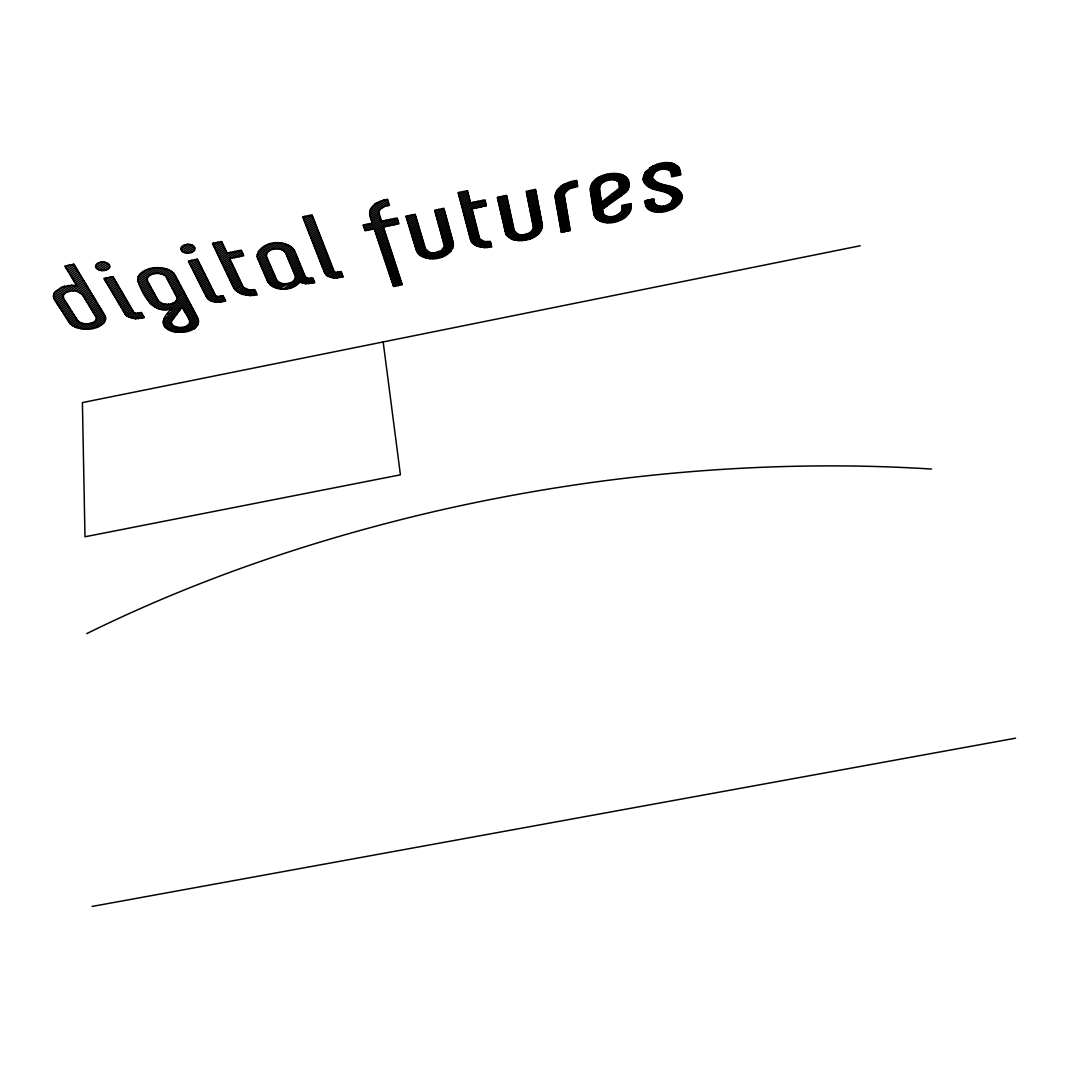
<?xml version="1.0" encoding="UTF-8"?>
<svg xmlns="http://www.w3.org/2000/svg" width="1069" height="1069" viewBox="0 0 1069 1069"><rect width="100%" height="100%" fill="white"/><g stroke="black" fill="none" stroke-linecap="round" stroke-linejoin="round"><path stroke-width="1.5" d="M177.32 298.091C175.557 305.747 162.541 306.108 158.145 300.442L147.642 281.414C145.518 276.443 152.186 273.57 156.154 273.477A9.514 5.799 -0.4 0 1 161.713 274.052A9.487 5.786 -0.4 0 1 165.762 276.39L177.32 298.091L184.777 293.213M257.014 256.48C259.593 240.418 286.973 237.866 294.777 251.255L305.333 276.831L308.286 278.341L312.776 277.86L314.767 282.777L305.48 283.726L299.921 282.016C292.772 291.303 274.359 292.037 267.718 281.601L257.014 256.48L277.526 242.797M619.379 188.157L619.138 183.828A8.659 5.505 -14.5 0 0 617.401 181.089C613.7 178.737 608.836 179.686 605.041 181.369C595.994 184.683 600.684 195.306 601.526 202.135L619.379 188.157L628.599 182.478M444.45 246.151L441.417 250.52L434.428 252.832A9.26 5.799 -8.6 0 1 429.31 252.257L425.422 248.823L415.16 214.268L405.926 216.165L416.442 250.667C423.765 264.724 453.47 259.727 453.336 243.104L443.889 208.335L434.642 210.246L444.45 246.151L452.762 241.033M198.286 324.161L198.072 318.575L173.966 273.464A18.454 11.251 -0.4 0 0 166.056 268.813C157.21 266.462 146.306 267.357 139.665 274.252A18.467 11.265 -0.4 0 0 137.861 280.893C142.752 295.418 153.976 315.849 172.456 308.34C161.232 317.172 158.746 328.677 174.675 331.924C182.852 332.927 193.81 332.125 198.286 324.161L187.022 331.55M564.726 193.075L564.338 195.587L570.258 230.557L561.332 232.387L555.158 197.484C554.758 186.447 567.692 181.757 576.739 180.447L577.688 186.514L569.363 188.732L564.726 193.075L555.399 198.821M603.33 213.546L602.515 209.217L626.22 192.099C641.641 166.884 589.473 168.408 590.329 190.215L593.856 214.228C600.511 230.704 634.184 221.671 630.87 203.591L621.797 205.448C624.243 212.05 616.88 216.459 611.254 216.673A9.34 5.826 -14.2 0 1 603.437 213.586M65.757 267.718L69.325 265.139M66.706 269.254L73.654 264.243M67.654 270.778L74.777 265.647M68.59 272.301L75.712 267.183M69.525 273.824L76.647 268.72M70.46 275.348L77.583 270.243M71.396 276.858L78.505 271.767M72.331 278.368L79.44 273.29M53.931 293.668L64.487 286.131M73.267 279.878L80.362 274.813M53.45 296.166L68.483 285.436M74.189 281.374L81.271 276.323M95.595 266.114L101.328 262.025M53.731 298.104L71.743 285.276L76.861 285.704L64.755 266.087L73.895 264.19L105.443 316.785A18.039 10.543 0.9 0 1 103.827 322.985C97.359 329.493 87.003 330.174 78.505 328.17A18.079 10.57 1 0 1 70.38 323.96L53.744 298.171A18.828 11.184 1.6 0 1 55.067 291.69L62.109 286.866L71.743 285.276M75.111 282.871L82.193 277.833M96.157 267.891L104.308 262.092M54.385 299.761L74.603 285.396M76.033 284.367L83.115 279.343M97.439 269.161L106.526 262.693M55.281 301.244L63.191 295.632M69.378 291.236L84.023 280.84M99.23 270.056L108.223 263.655M56.216 302.701L63.245 297.716M72.919 290.848L84.932 282.336M101.528 270.577L109.412 264.992L108.744 264.123A6.882 4.209 1.2 0 0 105.737 262.426M57.151 304.144L64.06 299.253M75.618 291.062L85.841 283.833M104.668 270.497L109.746 266.903M58.073 305.587L64.995 300.71M77.85 291.61L86.749 285.316M59.009 307.03L65.917 302.153M79.734 292.398L87.658 286.813M59.931 308.473L66.839 303.596M81.257 293.427L88.553 288.283M60.853 309.903L67.748 305.039M82.42 294.723L89.449 289.766M104.401 279.236L106.178 277.98M61.788 311.333L68.67 306.482M83.329 296.18L90.344 291.236M105.283 280.733L110.454 277.098M62.697 312.749L69.579 307.925M84.224 297.636L91.239 292.706M106.165 282.229L113.327 277.205M63.619 314.179L70.501 309.355M85.119 299.093L92.134 294.175M107.047 283.713L114.196 278.702M64.528 315.596L71.409 310.785M86.014 300.549L93.016 295.632M107.929 285.196L115.064 280.198M65.45 317.012L72.304 312.201M86.91 301.993L93.912 297.102M108.797 286.679L115.933 281.695M66.358 318.415L73.213 313.631M87.805 303.436L94.794 298.545M109.666 288.162L116.788 283.178M67.267 319.831L74.122 315.048M88.687 304.879L95.675 300.001M110.535 289.632L117.657 284.661M68.175 321.234L75.017 316.451M89.582 306.309L96.557 301.445M111.403 291.102L118.512 286.145M69.124 322.597L75.912 317.867M90.464 307.738L97.439 302.888M112.272 292.572L119.367 287.628M70.247 323.84L76.808 319.27M91.346 309.168L98.308 304.331M113.127 294.028L120.222 289.098M138.248 276.564L149.74 268.586M71.543 324.949L77.743 320.647M92.228 310.598L99.176 305.761M113.982 295.485L121.078 290.568M137.687 279.036L153.816 267.838M180.875 249.064L187.77 244.28M73.026 325.938L79.012 321.782M93.097 312.014L100.058 307.191M114.837 296.941L121.933 292.024M137.874 280.973L157.156 267.611M181.57 250.68L190.442 244.547M74.67 326.793L80.616 322.678M93.978 313.431L100.927 308.62M115.693 298.398L122.775 293.494M138.435 282.644L160.043 267.691M182.906 251.87L192.447 245.269M76.487 327.542L82.58 323.332M94.847 314.847L101.782 310.05M116.548 299.841L123.63 294.95M139.237 284.154L147.255 278.608M154.337 273.717L162.595 267.998M184.75 252.685L193.917 246.351M78.478 328.17L84.905 323.72M95.716 316.264L102.651 311.467M117.403 301.284L124.472 296.407M140.066 285.637L147.322 280.626M157.744 273.423L164.893 268.493M187.182 253.099L194.812 247.821M80.643 328.664L87.765 323.747M96.304 317.854L103.519 312.883M118.245 302.727L125.314 297.85M140.894 287.107L148.056 282.176M160.337 273.704L166.978 269.121M190.817 252.672L194.545 250.119M83.008 329.025L91.907 322.891M95.635 320.312L104.374 314.299M119.1 304.157L126.155 299.307M141.723 288.577L148.872 283.646M162.448 274.292L168.875 269.869M85.627 329.199L105.123 315.783M119.942 305.587L126.984 300.75M142.538 290.046L149.687 285.129M164.212 275.134L170.586 270.751M88.607 329.132L105.577 317.466M120.784 307.017L127.826 302.18M143.366 291.503L150.502 286.599M165.601 276.23L172.096 271.767M212.678 243.892L213.747 243.157M92.068 328.717L105.55 319.471M121.625 308.447L128.654 303.623M144.181 292.973L151.317 288.069M166.617 277.566L173.432 272.902M188.919 262.266L191.739 260.342M213.426 245.456L218.089 242.249M96.704 327.515L104.374 322.263M122.454 309.863L129.483 305.053M144.996 294.416L152.119 289.539M167.419 279.062L174.568 274.158M189.694 263.789L196.028 259.446M214.174 247.019L221.777 241.808M123.296 311.279L130.311 306.482M145.812 295.872L152.934 290.995M168.207 280.546L175.503 275.548M190.469 265.312L197.912 260.221M214.922 248.583L222.526 243.371M124.124 312.696L131.14 307.899M146.627 297.316L153.736 292.465M168.996 282.029L176.291 277.045M191.231 266.836L198.674 261.745M215.671 250.133L223.261 244.948M124.966 314.099L131.968 309.329M147.428 298.759L154.537 293.908M169.784 283.512L177.066 278.528M192.006 268.346L199.435 263.268M216.406 251.683L223.996 246.511M126.035 315.342L132.783 310.745M148.244 300.202L155.339 295.365M170.572 284.982L177.855 280.011M192.767 269.856L200.184 264.791M217.141 253.233L224.717 248.061M127.264 316.344L135.563 318.803L144.275 317.627L141.308 312.455L136.338 313.23A2.993 1.777 -0.2 0 1 135.122 313.07A2.886 1.71 -0.2 0 1 133.799 312.362L112.967 276.577L103.947 278.448L125.861 315.181L127.264 316.344L133.612 312.148M149.045 301.645L156.141 296.808M171.361 286.452L178.63 281.494M193.529 271.352L200.945 266.301M217.889 254.769L225.452 249.612M128.948 317.293L135.135 313.083M149.914 303.035L156.929 298.251M172.136 287.922L179.405 282.978M194.291 272.849L201.694 267.825M218.624 256.306L226.174 251.162M130.779 318.001L138.101 313.03M150.97 304.291L157.731 299.694M172.911 289.378L180.18 284.448M195.052 274.345L202.442 269.321M219.359 257.843L226.909 252.712M132.89 318.522L141.455 312.709M152.186 305.427L158.6 301.084M173.699 290.835L180.942 285.917M195.801 275.842L203.19 270.831M220.08 259.366L230.383 252.391M135.362 318.789L142.257 314.112M153.589 306.442L159.815 302.22M174.474 292.291L181.717 287.387M196.562 277.325L203.938 272.328M220.815 260.903L234.686 251.496M138.355 318.709L143.072 315.515M155.152 307.337L161.406 303.102M175.249 293.748L182.478 288.844M197.311 278.822L204.687 273.824M221.537 262.413L238.988 250.614M142.177 318.054L143.874 316.918M156.889 308.126L163.357 303.756M176.011 295.191L183.253 290.3M198.059 280.292L205.422 275.321M222.272 263.936L229.795 258.858M230.236 258.551L241.554 250.908M158.8 308.781L165.668 304.13M176.786 296.634L184.015 291.757M198.807 281.775L206.17 276.804M222.993 265.446L230.503 260.382M234.512 257.669L242.262 252.444M160.885 309.315L168.581 304.13M199.556 283.245L206.905 278.287M223.715 266.956L231.225 261.905M238.801 256.787L242.957 253.981M163.223 309.676L172.951 303.128M176.385 300.817L185.525 294.656M200.304 284.715L207.64 279.771M224.437 268.466L231.933 263.415M165.962 309.769L186.287 296.1M201.039 286.185L208.375 281.241M225.158 269.963L232.641 264.925M303.008 217.608L304.839 216.379M169.57 309.275L187.048 297.543M201.787 287.641L209.11 282.724M225.866 271.459L233.349 266.435M303.636 219.225L309.235 215.47M170.799 310.371L187.797 298.973M202.522 289.098L209.845 284.18M226.588 272.956L234.058 267.945M258.07 251.83L270.136 243.745M304.277 220.842L312.242 215.497M167.392 314.58L188.545 300.402M203.257 290.554L210.58 285.65M227.296 274.452L234.766 269.441M257.108 254.475L274.252 242.997M304.906 222.446L312.87 217.114M164.118 318.682L189.293 301.832M203.992 291.997L211.301 287.107M228.004 275.936L235.461 270.938M305.534 224.062L313.484 218.731M163.089 321.275L179.846 310.077M182.879 308.046L190.041 303.262M204.727 293.454L212.023 288.563M228.713 277.419L236.169 272.435M257.375 258.257L280.319 242.93M306.162 225.653L314.099 220.348M163.129 323.145L176.933 313.925M183.627 309.462L190.79 304.678M205.462 294.897L212.758 290.02M229.421 278.889L236.864 273.918M258.003 259.807L266.569 254.101M274.105 249.064L282.777 243.278M306.79 227.256L314.727 221.951M163.61 324.709L174.033 317.76M184.376 310.865L191.538 306.095M206.183 296.327L213.479 291.476M230.129 280.372L237.559 275.414M258.685 261.33L266.395 256.186M277.432 248.836L284.969 243.799M307.404 228.846L315.342 223.555M164.319 326.125L171.534 321.328M185.124 312.268L192.273 307.511M206.972 297.73L214.188 292.919M230.837 281.842L238.267 276.884M259.353 262.84L266.969 257.776M279.918 249.157L286.96 244.467M308.032 230.436L315.956 225.158M165.294 327.355L171.481 323.239M185.872 313.671L193.008 308.928M208.014 298.946L214.909 294.363M231.532 283.298L238.962 278.368M260.034 264.35L267.624 259.299M281.922 249.785L288.737 245.255M308.647 232.013L316.558 226.748M166.523 328.41L172.162 324.669M186.621 315.074L193.756 310.331M209.324 299.988L215.724 295.739M232.227 284.768L239.643 279.837M260.702 265.86L268.292 260.809M283.566 250.667L290.327 246.177M309.275 233.59L317.172 228.338M167.94 329.346L173.365 325.751C177.454 328.036 182.692 328.063 186.861 325.992C194.799 321.074 183.36 312.402 182.251 306.897L171.575 321.208L171.454 323.145L173.445 325.791M187.356 316.464L194.491 311.734M210.914 300.83L217.488 296.474M232.935 286.225L240.338 281.307M261.37 267.357L268.947 262.333M284.848 251.776L291.717 247.22M309.89 235.167L317.787 229.929M169.517 330.161L174.982 326.539M188.104 317.854L195.226 313.137M212.758 301.511L220.909 296.113M233.63 287.681L241.033 282.777M262.039 268.853L269.615 263.829M285.73 253.153L292.919 248.396M310.504 236.743L318.388 231.519M171.214 330.896L176.879 327.154M188.839 319.23L195.948 314.527M214.909 301.979L223.368 296.38M234.499 289.018L241.714 284.234M262.693 270.35L270.27 265.339M286.372 254.689L293.908 249.692M311.119 238.307L318.99 233.095M173.058 331.537L179.218 327.475M189.56 320.633L196.683 315.916M217.461 302.18L224.076 297.81M235.474 290.127A19.964 12.227 -3.2 0 0 243.184 294.443L249.932 295.565L257.215 294.991L254.743 289.619L248.97 289.819L243.385 287.307L229.701 258.658L243.772 255.758L241.206 250.159L227.069 253.072L221.644 241.514L212.45 243.425L233.817 288.069L235.474 290.127L242.396 285.704M263.362 271.833L270.925 266.836M287.013 256.213L294.71 251.121M311.734 239.87L319.591 234.659M175.142 332.018L182.184 327.368M189.721 322.384L197.418 317.306M220.642 301.966L224.771 299.24M236.797 291.303L243.197 287.08M264.03 273.33L271.579 268.332M287.641 257.723L295.351 252.645M312.335 241.42L320.192 236.236M177.507 332.299L198.139 318.696M224.664 301.204L225.479 300.67M238.2 292.265L244.387 288.189M264.684 274.8L272.234 269.829M288.283 259.246L295.979 254.168M312.95 242.97L320.794 237.799M180.22 332.352L198.687 320.192M239.777 293.133L245.977 289.044M265.339 276.283L272.876 271.326M288.911 260.756L296.594 255.691M313.551 244.52L321.395 239.362M374.805 204.179L376.929 202.789M183.333 332.152L198.834 321.956M241.5 293.881L247.941 289.646M265.994 277.753L273.53 272.809M289.552 262.266L297.222 257.215M314.166 246.07L321.996 240.913M370.569 208.963L384.239 199.97M243.398 294.51L250.333 289.953M266.649 279.223L274.172 274.279M290.18 263.776L297.85 258.738M314.767 247.607L322.584 242.476M369.66 211.542L387.606 199.756M193.248 329.305L195.547 327.795M245.469 295.031L253.38 289.833M267.303 280.693L274.827 275.762M290.808 265.272L298.465 260.248M315.368 249.144L323.185 244.026M369.513 213.613L388.127 201.4M247.767 295.391L255.17 290.541M267.998 282.136L275.468 277.232M291.436 266.769L299.079 261.758M315.97 250.68L323.773 245.563M369.78 215.403L388.635 203.043M250.346 295.578L255.825 291.984M268.867 283.445L276.109 278.702M292.064 268.266L299.708 263.255M316.571 252.217L324.361 247.113M370.288 217.047L379.228 211.181M387.673 205.649L389.156 204.687M253.3 295.498L256.493 293.414M269.936 284.635L276.777 280.158M292.679 269.749L300.322 264.751M317.172 253.741L324.949 248.636M370.823 218.651L378.987 213.306M271.192 285.677L277.753 281.401M293.307 271.232L300.937 266.248M317.76 255.264L325.537 250.173M363.34 225.492L364.502 224.731M371.357 220.241L379.428 214.976M272.648 286.599L279.103 282.39M293.922 272.715L301.552 267.744M318.362 256.774L326.125 251.709M363.874 227.069L368.845 223.835M371.892 221.844L379.963 216.579M274.292 287.387L280.813 283.138M294.55 274.198L302.153 269.228M318.95 258.284L326.713 253.233M364.422 228.659L380.484 218.183M276.149 288.042L282.924 283.632M295.164 275.668L302.768 270.711M319.537 259.794L327.301 254.743M364.957 230.236L381.005 219.786M278.207 288.563L285.597 283.753M295.525 277.299L303.369 272.194M320.125 261.304L327.876 256.266M368.003 230.169L381.9 221.136M280.506 288.924C283.793 283.873 296.073 283.659 295.285 275.949L285.717 253.126C283.044 248.449 276.483 248.115 271.86 249.665A9.768 6.133 -3.7 0 0 267.678 252.311L266.422 254.622L266.649 257.041L276.577 279.784C279.116 284.154 285.236 284.407 289.565 282.991M294.563 279.784L303.984 273.677M320.713 262.8L328.464 257.776M372.333 229.287L386.256 220.241M283.111 289.071L304.585 275.147M321.301 264.297L329.038 259.286M374.551 229.768L390.613 219.345M286.198 288.924L305.2 276.604M321.889 265.793L329.613 260.796M375.072 231.332L394.969 218.437M290.127 288.216L306.282 277.766M322.477 267.277L330.187 262.293M375.607 232.908L383.597 227.724M385.334 226.601L397.401 218.798M301.405 282.764L308.246 278.341M323.052 268.773L330.762 263.789M376.128 234.472L384.118 229.3M389.664 225.706L397.895 220.388M303.302 283.379L311.48 278.1M323.64 270.257L331.337 265.286M376.649 236.022L384.626 230.864M394.007 224.824L398.403 221.978M406.167 216.967L408.091 215.724M305.6 283.739L313.177 278.849M324.214 271.726L331.911 266.769M377.17 237.585L385.147 232.441M406.648 218.57L412.46 214.816M308.473 283.713L313.765 280.305M324.816 273.196L332.472 268.252M377.691 239.135L385.655 234.004M407.142 220.161L415.333 214.882M311.974 283.298L314.353 281.762M325.644 274.492L333.047 269.735M378.212 240.672L386.163 235.554M407.623 221.751L415.814 216.472M326.673 275.521L334.41 278.154L343.149 276.978L341.105 271.539L336.094 272.314A2.966 1.844 -5.6 0 1 334.437 271.954L312.014 214.896L302.701 216.82L324.655 272.849L326.673 275.521L333.622 271.205M378.72 242.222L386.671 237.104M408.104 223.341L416.295 218.076M328.183 276.537L334.985 272.167M379.241 243.759L387.178 238.654M408.585 224.918L416.763 219.666M458.254 193.035L459.229 192.407M329.867 277.285L337.951 272.101M379.749 245.295L387.686 240.204M409.066 226.494L417.231 221.256M458.668 194.692L463.652 191.498M331.844 277.833L341.211 271.833M380.27 246.819L388.194 241.754M409.547 228.071L417.698 222.846M435.056 211.729L438.678 209.417M459.095 196.335L467.567 190.91M334.209 278.14L341.773 273.303M380.778 248.342L388.688 243.291M410.028 229.635L418.179 224.423M435.497 213.346L443.047 208.508M459.51 197.979L467.981 192.567M337.163 278.074L342.321 274.773M381.286 249.865L389.196 244.814M410.509 231.198L418.647 226M435.952 214.936L444.25 209.644M459.937 199.609L468.382 194.211M341.024 277.419L342.868 276.23M381.793 251.389L389.691 246.351M410.977 232.761L419.101 227.577M436.393 216.539L444.677 211.248M460.351 201.253L468.797 195.854M382.301 252.899L390.198 247.874M411.458 234.311L419.569 229.14M436.847 218.129L445.118 212.851M460.766 202.869L469.197 197.498M382.809 254.409L390.693 249.398M411.926 235.861L420.037 230.704M437.288 219.72L445.559 214.455M461.193 204.5L469.612 199.141M383.317 255.919L391.187 250.908M412.407 237.412L420.505 232.267M437.729 221.31L445.987 216.058M461.608 206.117L470.013 200.772M383.824 257.429L391.682 252.431M412.875 238.962L420.959 233.817M438.17 222.887L446.414 217.648M462.022 207.733L470.413 202.402M384.319 258.925L392.176 253.941M413.342 240.498L421.427 235.367M438.611 224.463L446.855 219.239M462.423 209.35L473.661 202.215M384.827 260.422L392.67 255.438M413.81 242.035L421.881 236.917M439.052 226.04L447.283 220.815M462.837 210.954L478.043 201.306M385.321 261.905L393.151 256.948M414.278 243.572L422.335 238.467M439.493 227.603L447.711 222.392M463.251 212.557L482.44 200.411M385.815 263.388L393.646 258.444M414.745 245.095L422.803 240.004M439.92 229.167L448.138 223.969M463.665 214.147L472.017 208.869L486.328 205.796L484.938 199.89L470.534 202.856L467.514 190.696L458.147 192.634L471.402 241.821A19.99 12.547 -10.4 0 0 478.084 246.404L484.471 247.62L491.7 247.059L490.35 241.407L484.658 241.594L479.7 238.908L471.99 208.749M472.298 208.696L485.099 200.598M386.323 264.871L394.14 259.941M415.213 246.618L423.257 241.541M440.361 230.73L448.566 225.546M464.066 215.751L472.418 210.473M476.667 207.787L485.486 202.215M386.818 266.355L394.621 261.424M415.681 248.142L423.712 243.064M440.802 232.28L448.993 227.109M464.481 217.341L472.819 212.076M481.023 206.892L485.861 203.845M387.312 267.825L395.102 262.907M416.135 249.652L424.166 244.601M441.23 233.83L449.408 228.672M464.881 218.918L473.22 213.666M485.393 205.996L486.248 205.448M497.539 198.34L500.038 196.763M387.806 269.308L395.597 264.39M416.629 251.148L424.62 246.124M441.657 235.38L449.835 230.236M465.282 220.508L473.607 215.27M497.9 199.97L504.434 195.854M388.288 270.764L396.078 265.874M417.311 252.511L425.061 247.634M442.098 236.93L450.263 231.786M465.696 222.085L474.008 216.847M498.261 201.587L506.786 196.228M388.782 272.234L396.559 267.344M418.206 253.741L425.542 249.144M442.526 238.467L450.677 233.336M466.097 223.648L474.395 218.437M498.635 203.204L507.147 197.859M389.276 273.691L397.04 268.813M419.315 254.836L426.344 250.427M442.954 240.004L451.105 234.886M466.498 225.225L474.783 220.014M498.996 204.82L507.494 199.489M389.757 275.147L397.521 270.283M420.625 255.798L427.573 251.442M443.381 241.527L451.519 236.436M466.899 226.788L475.184 221.59M499.357 206.437L507.842 201.119M390.252 276.604L398.002 271.753M422.121 256.64L429.19 252.217M443.809 243.064L451.933 237.973M467.3 228.352L475.571 223.167M499.717 208.041L508.203 202.736M390.733 278.047L398.47 273.21M423.818 257.348L431.221 252.725M444.236 244.587L452.347 239.509M467.701 229.902L475.959 224.731M500.078 209.644L508.55 204.353M526.563 193.075L530.825 190.402M391.214 279.503L398.951 274.666M425.729 257.936L433.827 252.872M468.088 231.452L476.346 226.294M500.439 211.248L508.897 205.956M526.897 194.718L535.235 189.494M391.708 280.933L399.432 276.123M427.854 258.364L437.702 252.231M443.461 248.636L453.176 242.556M468.489 233.002L476.734 227.857M500.8 212.838L509.245 207.56M527.217 196.349L535.836 190.963M392.189 282.376L399.9 277.566M430.286 258.618L453.51 244.133M468.89 234.552L477.121 229.421M501.147 214.428L509.592 209.163M527.538 197.979L536.157 192.607M392.67 283.806L400.367 279.009M433.105 258.618L453.51 245.91M469.278 236.089L477.509 230.971M501.508 216.018L509.94 210.767M527.872 199.596L536.464 194.237M393.151 285.236L400.848 280.452M436.446 258.297L453.015 247.995M469.679 237.625L477.883 232.521M501.869 217.595L510.287 212.357M528.193 201.213L536.772 195.868M394.02 286.425L401.316 281.895M440.896 257.295L451.385 250.774M470.066 239.162L478.271 234.058M502.216 219.172L510.635 213.947M528.514 202.829L537.092 197.498M398.149 285.583L401.784 283.325M470.627 240.578L478.658 235.594M502.577 220.748L510.969 215.537M528.834 204.446L537.4 199.128M471.429 241.848L479.032 237.131M502.924 222.312L511.316 217.114M529.155 206.05L537.707 200.745M560.837 186.407L564.846 183.908M472.418 242.997L479.527 238.601M503.285 223.875L511.65 218.691M529.476 207.653L538.028 202.362M556.708 190.776L571.674 181.516M473.58 244.039L480.449 239.79M503.633 225.439L511.998 220.267M529.796 209.243L538.335 203.965M555.506 193.342L576.124 180.581M474.93 244.948L481.812 240.699M503.98 227.002L512.332 221.831M530.117 210.847L538.642 205.569M555.092 195.4L576.966 181.877M476.467 245.75L483.589 241.367M504.327 228.552L512.679 223.394M530.438 212.424L538.95 207.172M555.118 197.19L577.22 183.534M478.19 246.445L485.82 241.728M504.675 230.102L513.013 224.958M530.758 214.014L539.257 208.776M574.147 187.249L577.487 185.191M480.101 247.006L488.787 241.647M505.022 231.639L513.347 226.508M531.066 215.591L539.564 210.366M555.68 200.424L564.312 195.119M482.253 247.407L490.564 242.302M505.423 233.149L513.695 228.058M531.387 217.167L539.858 211.956M555.96 202.041L564.539 196.763M484.711 247.634L490.925 243.812M506.025 234.525L514.029 229.608M531.694 218.744L540.166 213.533M556.254 203.644L564.82 198.38M596.168 179.098L599.642 176.973M487.598 247.594L491.286 245.322M506.853 235.768L514.403 231.131M532.015 220.308L540.473 215.11M556.535 205.248L565.087 199.997M592.079 183.414L606.858 174.341M507.895 236.864L515.164 232.401M532.322 221.871L540.78 216.686M556.815 206.852L565.354 201.613M590.769 186.019L611.027 173.579M509.138 237.839L516.354 233.416M532.643 223.434L541.074 218.263M557.096 208.442L565.635 203.217M590.288 188.104L614.381 173.338M510.594 238.681L517.957 234.178M532.95 224.998L541.382 219.826M557.377 210.032L565.902 204.82M590.288 189.881L617.201 173.405M512.318 239.416C523.275 242.957 541.943 238.561 542.344 224.878L535.542 189.44L526.215 191.364L533.297 226.735C533.484 231.96 527.231 234.325 522.888 234.726A9.3 5.839 -11.4 0 1 517.85 234.138L514.242 230.637L506.612 195.4L497.312 197.324L506.131 234.726L512.318 239.416L519.988 234.659M533.257 226.548L541.676 221.39M557.657 211.622L566.169 206.411M590.516 191.525L600.083 185.672M609.437 179.953L619.579 173.753M514.122 239.977L522.674 234.752M533.257 228.285L541.983 222.953M557.938 213.199L566.436 208.001M590.756 193.155L599.535 187.783M612.778 179.699L621.583 174.314M516.247 240.405L526.91 233.884M531.747 230.944L542.277 224.503M558.218 214.775L566.717 209.591M590.997 194.772L599.762 189.427M615.169 180.02L623.254 175.089M518.679 240.632L542.451 226.134M558.499 216.352L566.984 211.181M591.237 196.389L599.99 191.057M616.88 180.755L624.71 175.984M521.525 240.605L542.277 227.964M558.78 217.916L567.251 212.758M591.478 198.006L600.217 192.687M618.163 181.757L626.006 176.973M524.959 240.231L541.529 230.142M559.06 219.479L567.519 214.334M591.705 199.622L600.444 194.304M618.951 183.04L627.115 178.082M529.689 239.055L539.444 233.136M559.328 221.042L567.773 215.911M591.945 201.226L600.658 195.921M619.232 184.643L627.957 179.338M559.608 222.606L568.04 217.475M592.186 202.829L600.885 197.538M619.432 186.273L628.412 180.835M649.524 168.007L656.86 164.225L664.611 162.622A18.534 11.692 -16.1 0 1 674.432 164.038L678.762 167.192L680.806 174.902L671.639 176.786L671.065 172.35A9.554 6.026 -16.1 0 0 668.232 169.717L663.314 168.996L659.426 169.797A9.514 6 -16.1 0 0 654.722 172.51L652.331 177.601C658.958 188.732 678.2 182.184 682.329 196.095C681.541 206.223 670.089 211.355 661.15 212.156A18.707 11.572 -15.7 0 1 651.529 210.927A18.36 11.358 -15.7 0 1 645.876 206.05L644.901 200.718L653.921 198.861C652.691 205.863 661.23 207.586 666.187 205.435A9.327 5.773 -15.7 0 0 670.771 202.843L673.176 197.965C666.094 187.382 647.173 193.516 643.017 179.512L645.502 171.909L653.413 165.642M559.875 224.156L568.307 219.038M592.413 204.42L601.112 199.141M645.075 172.483L660.335 163.236M560.156 225.706L568.574 220.602M592.654 206.01L601.339 200.758M612.002 194.291L628.786 184.122M643.685 175.089L664.223 162.648M560.423 227.243L568.842 222.165M592.881 207.6L628.973 185.765M643.124 177.2L667.31 162.555M560.704 228.793L569.096 223.715M593.121 209.19L629.12 187.422M643.003 179.031L669.889 162.769M560.971 230.329L569.363 225.265M593.348 210.767L628.625 189.467M643.378 180.554L652.932 174.781M662.339 169.102L672.08 163.223M561.238 231.853L569.617 226.802M593.589 212.343L621.583 195.453M644.006 181.917L652.331 176.893M665.399 169.022L673.964 163.851M564.138 231.813L569.884 228.338M593.816 213.92L607.032 205.956M644.781 183.2L652.718 178.416M667.564 169.463L675.608 164.613M568.374 230.944L570.138 229.875M594.164 215.417L602.662 210.299M645.689 184.389L653.587 179.632M669.207 170.225L677.024 165.521M594.738 216.78L602.889 211.876M646.745 185.485L654.669 180.728M670.41 171.254L678.214 166.564M595.527 217.996L603.25 213.359M647.961 186.487L655.965 181.677M671.145 172.563L679.162 167.739M596.542 219.078L604.038 214.575M649.311 187.409L657.435 182.532M671.426 174.127L679.871 169.062M597.758 220.04L605.268 215.537M650.821 188.224L659.079 183.28M671.559 175.784L680.352 170.505M599.201 220.855L606.898 216.245M622.011 207.199L626.568 204.473M652.478 188.946L660.856 183.921M673.39 176.425L680.592 172.096M600.858 221.55L609.023 216.673M622.171 208.802L630.87 203.591M654.308 189.574L662.78 184.496M677.786 175.516L680.712 173.766M602.742 222.111L611.936 216.606M621.784 210.727L631.057 205.181M656.272 190.095L664.824 184.99M604.894 222.499L631.231 206.771M658.41 190.536L666.989 185.405M607.406 222.673L631.178 208.482M660.575 190.95L669.167 185.819M610.399 222.552L630.737 210.433M645.021 201.921L648.161 200.037M662.633 191.418L671.172 186.327M614.047 222.045L629.574 212.798M645.195 203.498L652.491 199.155M664.557 191.966L673.016 186.941M619.793 220.294L626.34 216.392M645.489 205.007L654.014 199.93M666.361 192.594L674.699 187.636M646.037 206.357L654.175 201.52M668.018 193.302L676.209 188.438M646.798 207.586L654.509 203.003M669.515 194.104L677.559 189.32M647.787 208.669L655.297 204.206M670.824 194.999L678.762 190.295M648.99 209.618L656.54 205.141M671.92 196.028L679.804 191.364M650.406 210.433L658.21 205.823M672.789 197.19L680.686 192.527M652.05 211.127L660.361 206.21M673.163 198.647L681.421 193.77M653.907 211.675L663.355 206.103M672.548 200.678L681.995 195.093M656.059 212.063L682.329 196.562M658.557 212.237L682.116 198.353M661.537 212.13L681.434 200.411M665.292 211.568L679.857 202.99M672.642 208.883L674.646 207.707M86.789 633.596C197.551 578.984 315.235 539.244 435.417 511.289A642.696 227.443 -9.6 0 1 603.838 480.876C712.395 466.806 822.261 462.102 931.553 469.064M106.406 270.056L103.693 270.617A6.882 4.209 1.2 0 1 96.745 268.533L95.675 266.836A6.895 4.209 1.3 0 1 96.263 264.377A6.882 4.209 1.3 0 1 98.976 262.56L101.702 261.999M191.324 252.511L188.585 253.086A6.828 4.289 -1 0 1 181.837 250.948M860.198 245.763L82.407 402.585L84.986 536.785L400.421 474.823L383.17 341.933M92.094 906.445L1015.55 738.185M181.77 250.921L180.902 249.211A6.842 4.289 -1 0 1 184.429 244.921L187.209 244.307A6.842 4.289 -1 0 1 191.177 244.748A6.842 4.289 -1 0 1 194.05 246.498L194.905 248.208A6.828 4.289 -1 0 1 191.364 252.471M109.385 264.938L109.719 265.807A6.882 4.209 1.2 0 1 106.446 270.003M101.475 262.039A6.882 4.209 1.3 0 1 105.51 262.466M369.807 210.874L369.927 215.978L372.319 223.114L363.166 224.998L365.144 230.757L374.257 228.886L393.566 286.519L402.251 284.742L383.37 227.002L398.964 223.795L397.147 217.996L381.473 221.23L378.947 212.758A9.674 6.267 -7.3 0 1 380.591 209.07L384.92 206.37L389.357 205.301L387.459 199.288C380.457 200.518 372.346 203.578 369.807 210.874M63.325 295.244L63.659 298.612L77.342 320.125C80.696 324.254 86.95 324.401 91.68 322.972A9.594 5.612 1 0 0 95.395 320.633A9.086 5.318 0.9 0 0 96.237 317.48L82.447 294.75L77.289 291.436A9.795 5.813 1.6 0 0 71.65 290.902L66.251 292.372L63.325 295.244M197.391 259.179L188.304 261.05L206.558 297.062C210.593 303.289 219.345 302.701 225.639 301.004L223.047 295.725L218.063 296.514A2.98 1.804 -2.3 0 1 216.873 296.34A2.86 1.737 -2.3 0 1 215.604 295.619L197.391 259.179"/></g></svg>
